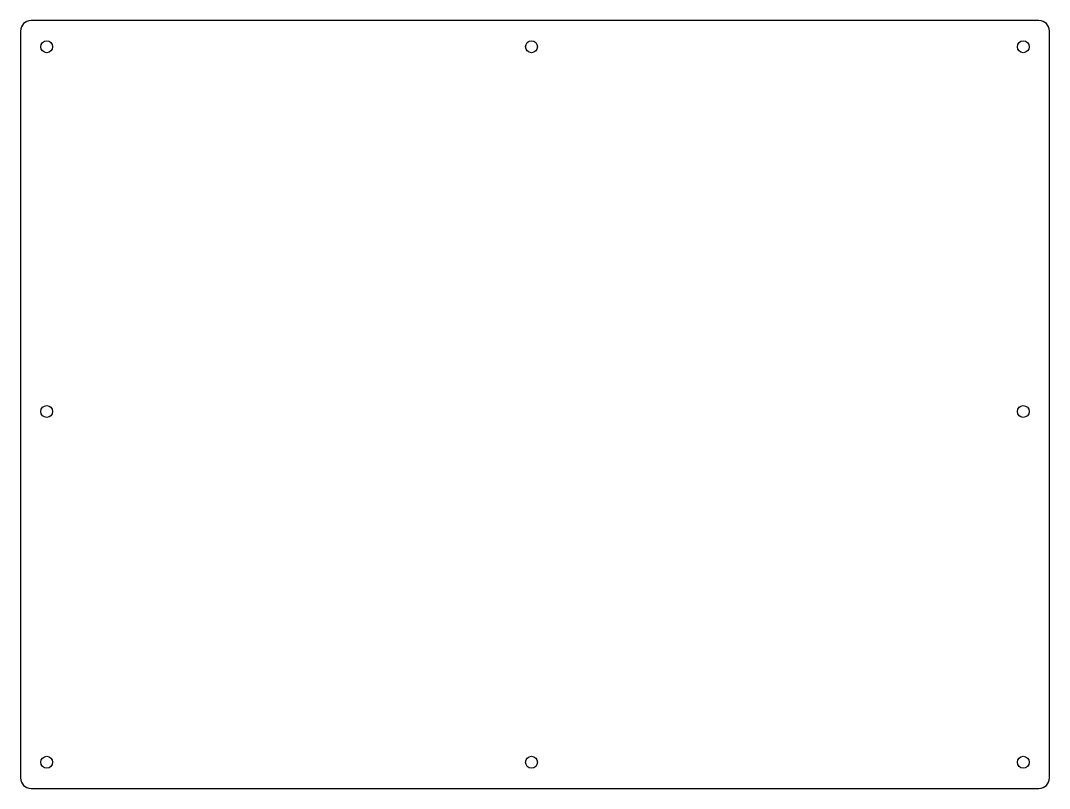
# Model space of a CAD drawing. Header units: millimetres. Extents: x 0 to 295, y 0 to 220.
import ezdxf

# ---------------------------------------------------------------- set-up
doc = ezdxf.new("R2010")
doc.units = ezdxf.units.MM

msp = doc.modelspace()

# ---------------------------------------------------------------- linework, layer by layer
for p, q in [((292, 220, 1.5), (3, 220, 1.5)), ((0, 217, 1.5), (0, 3, 1.5)), ((295, 3, 1.5), (295, 217, 1.5)), ((3, 0, 1.5), (292, 0, 1.5))]:
    msp.add_line(p, q)
for centre in [(7.5, 212.5, 1.5), (146.5, 212.5, 1.5), (287.5, 212.5, 1.5), (7.5, 108, 1.5), (287.5, 108, 1.5), (7.5, 7.5, 1.5), (146.5, 7.5, 1.5), (287.5, 7.5, 1.5)]:
    msp.add_circle(centre, 1.7)
for centre, start, end in [((3, 217, 1.5), 90, 180), ((292, 217, 1.5), 0, 90), ((3, 3, 1.5), -180, -90), ((292, 3, 1.5), 270, 360)]:
    msp.add_arc(centre, 3, start, end)

doc.saveas('drawing.dxf')
